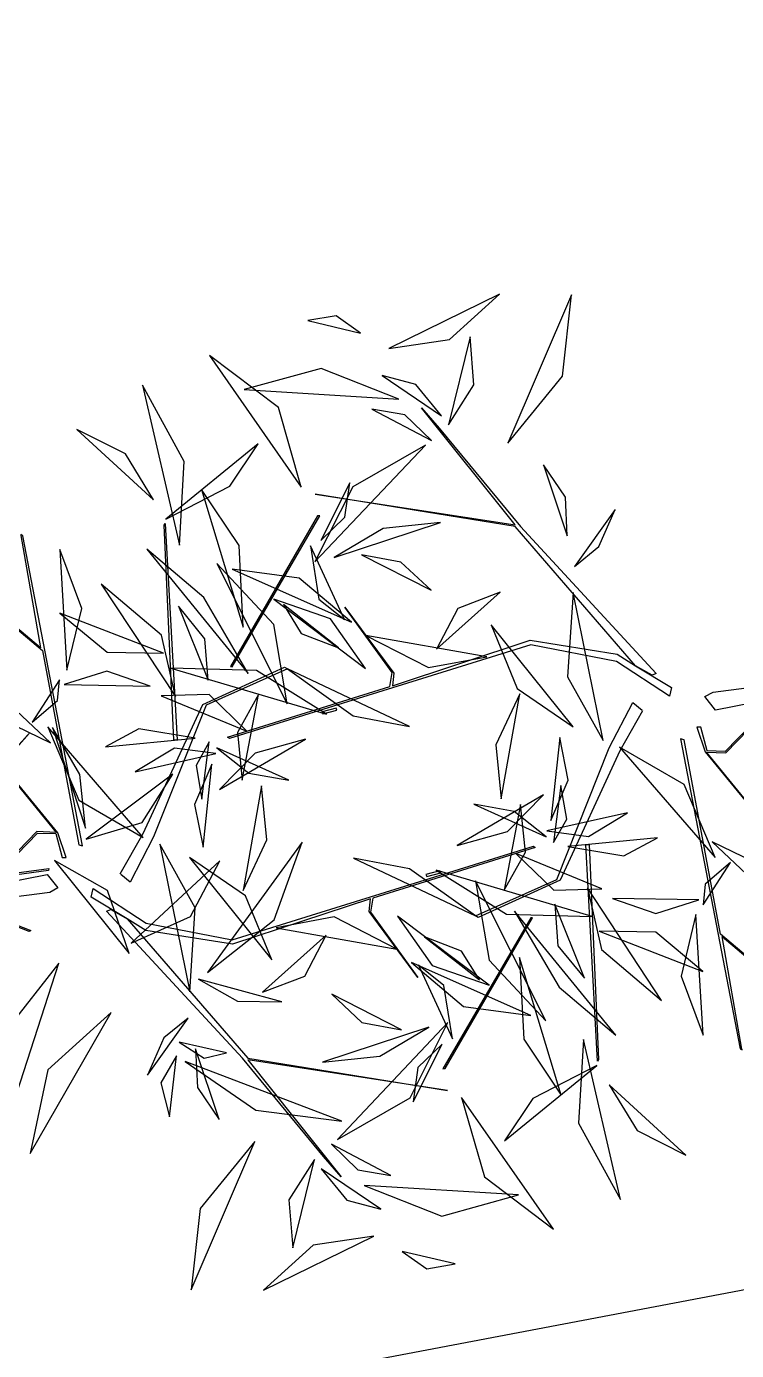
# Model space of a CAD drawing. Header units: centimetres. Extents: x 197412 to 267601, y -375791 to -305433.
# Drawn here: x 204049 to 204900, y -317713 to -316127 of the extents above; entities that cross this region are included whole.
import ezdxf

# ---------------------------------------------------------------- set-up
doc = ezdxf.new("R2010")
doc.units = ezdxf.units.CM
doc.layers.add('3-BAT C-Niveau 0', color=250, linetype='Continuous')

# ---------------------------------------------------------------- blocks, each defined once
blk = doc.blocks.new('Groupe-244-1')
at = {"linetype": 'Continuous', "flags": 128}
for points in [[(12237.83, -44492.38), (12231.46, -44488.22), (12221.18, -44486.22), (12185.08, -44497.44), (12184.87, -44497.27), (12204.32, -44491.23), (12204.6, -44489.52), (12198.91, -44481.71), (12204.77, -44489.61), (12204.61, -44491.12), (12221.13, -44485.68), (12231.53, -44487.35), (12233.75, -44488.74), (12219.31, -44472.04), (12195.37, -44468.15), (12219.31, -44471.84), (12208.12, -44457.82), (12210.22, -44460.24), (12219.95, -44472.04), (12236.23, -44489.65), (12235.72, -44489.84), (12233.75, -44488.74), (12238.06, -44491.33)], [(12286.31, -44469.67), (12269.77, -44488.37), (12288.67, -44485.85), (12288.65, -44486.09), (12273.43, -44488.15), (12286.5, -44493.28), (12286.33, -44493.37), (12273, -44488.21), (12243.33, -44494.04), (12242.06, -44492.43), (12243.03, -44491.88), (12269.48, -44488.48), (12286.13, -44469.85)], [(12177.28, -44471.9), (12177.4, -44471.67), (12178.82, -44497.65), (12178.43, -44497.63)], [(12185.22, -44488.83), (12185.41, -44488.84), (12195.93, -44470.75), (12195.66, -44470.78)], [(12241.08, -44496.08), (12242.08, -44499.04), (12251.24, -44510.21), (12251.21, -44510.03), (12242.26, -44499.07), (12244.57, -44499.18), (12256.85, -44486.52), (12256.89, -44486.25), (12244.49, -44499), (12242.31, -44498.94), (12241.55, -44496.08)], [(12161.09, -44496.86), (12144.55, -44515.56), (12163.45, -44513.04), (12163.43, -44513.28), (12148.2, -44515.34), (12161.28, -44520.47), (12161.11, -44520.56), (12147.78, -44515.4), (12118.1, -44521.23), (12116.84, -44519.62), (12117.81, -44519.07), (12144.26, -44515.67), (12160.9, -44497.04)], [(12165.52, -44511.71), (12164.52, -44508.75), (12155.36, -44497.58), (12155.39, -44497.76), (12164.34, -44508.72), (12162.03, -44508.61), (12149.75, -44521.27), (12149.71, -44521.54), (12162.11, -44508.79), (12164.29, -44508.85), (12165.05, -44511.72)], [(12168.77, -44515.41), (12175.13, -44519.57), (12185.42, -44521.57), (12221.52, -44510.35), (12221.72, -44510.52), (12202.28, -44516.57), (12202, -44518.27), (12207.68, -44526.09), (12201.83, -44518.18), (12201.99, -44516.68), (12185.46, -44522.11), (12175.07, -44520.44), (12172.85, -44519.06), (12187.28, -44535.75), (12211.23, -44539.64), (12187.29, -44535.95), (12198.48, -44549.97), (12196.37, -44547.55), (12186.65, -44535.75), (12170.37, -44518.14), (12170.87, -44517.95), (12172.85, -44519.06), (12168.54, -44516.47)], [(12229.32, -44535.9), (12229.2, -44536.12), (12227.78, -44510.14), (12228.17, -44510.16)], [(12120.28, -44538.12), (12136.82, -44519.43), (12117.93, -44521.94), (12117.95, -44521.7), (12133.17, -44519.64), (12120.1, -44514.52), (12120.27, -44514.43), (12133.6, -44519.58), (12163.27, -44513.75), (12164.54, -44515.36), (12163.57, -44515.91), (12137.12, -44519.32), (12120.47, -44537.95)], [(12221.38, -44518.96), (12221.19, -44518.96), (12210.67, -44537.05), (12210.93, -44537.01)]]:
    blk.add_lwpolyline(points, close=True, dxfattribs=at)
for points in [[(12160.11, -44473.13), (12162.46, -44486.6), (12151.64, -44477.48), (12151.69, -44477.62), (12162.68, -44486.92), (12167.03, -44510.18), (12167.47, -44510.31), (12160.33, -44473.14), (12160.09, -44473.02), (12160.1, -44473.09)], [(12172.01, -44513.65), (12174.75, -44508.85), (12181.9, -44493.38), (12191.7, -44488.9), (12192.04, -44489.08), (12182.3, -44493.44), (12176, -44509.22), (12173.19, -44514.66), (12172.06, -44513.75)], [(12234.58, -44494.15), (12231.85, -44498.94), (12224.7, -44514.42), (12214.9, -44518.89), (12214.56, -44518.72), (12224.3, -44514.35), (12230.6, -44498.57), (12233.41, -44493.13), (12234.54, -44494.05)], [(12246.49, -44534.67), (12244.14, -44521.19), (12254.96, -44530.31), (12254.9, -44530.17), (12243.92, -44520.88), (12239.57, -44497.61), (12239.13, -44497.49), (12246.27, -44534.66), (12246.51, -44534.77), (12246.5, -44534.7)]]:
    blk.add_lwpolyline(points, dxfattribs=at)
at = {"linetype": 'Continuous'}
for points in [[(12204.2, -44450.69, -212.86), (12211.47, -44449.62, -209.91), (12217.43, -44444.21, -208.14), (12217.43, -44444.21, -208.14), (12204.2, -44450.69, -212.86)], [(12204.2, -44450.69, -212.86), (12211.47, -44449.62, -209.91), (12217.43, -44444.21, -208.14), (12217.43, -44444.21, -208.14), (12204.2, -44450.69, -212.86)], [(12218.46, -44462.04, -223.66), (12225.01, -44454.02, -222.36), (12226.08, -44444.28, -219.58), (12226.08, -44444.28, -219.58), (12218.46, -44462.04, -223.66)], [(12200.81, -44448.86, -211.21), (12197.86, -44446.79, -209.03), (12194.47, -44447.37, -206.71), (12194.47, -44447.37, -206.71), (12200.81, -44448.86, -211.21)], [(12200.81, -44448.86, -211.21), (12197.86, -44446.79, -209.03), (12194.47, -44447.37, -206.71), (12194.47, -44447.37, -206.71), (12200.81, -44448.86, -211.21)], [(12211.32, -44459.87, -232.48), (12214.39, -44455.07, -232.45), (12213.92, -44449.3, -231.83), (12213.92, -44449.3, -231.83), (12211.32, -44459.87, -232.48)], [(12193.7, -44467.31, -215.07), (12190.97, -44457.79, -213.8), (12182.7, -44451.54, -214.42), (12182.7, -44451.54, -214.42), (12193.7, -44467.31, -215.07)], [(12205.37, -44456.78, -228.35), (12196.07, -44453.11, -229.1), (12186.86, -44455.64, -232.12), (12186.86, -44455.64, -232.12), (12205.37, -44456.78, -228.35)], [(12210.51, -44458.78, -232.75), (12207.44, -44455.03, -233.5), (12203.39, -44453.94, -235.42), (12203.39, -44453.94, -235.42), (12210.51, -44458.78, -232.75)], [(12179.11, -44474.26, -223.19), (12179.68, -44464.26, -225.59), (12174.66, -44455.09, -225.79), (12174.66, -44455.09, -225.79), (12179.11, -44474.26, -223.19)], [(12179.11, -44474.26, -223.19), (12179.68, -44464.26, -225.59), (12174.66, -44455.09, -225.79), (12174.66, -44455.09, -225.79), (12179.11, -44474.26, -223.19)], [(12209.3, -44461.74, -229.3), (12206.1, -44458.65, -228.25), (12202.16, -44457.96, -226.49), (12202.16, -44457.96, -226.49), (12209.3, -44461.74, -229.3)], [(12176, -44468.83, -215.73), (12172.65, -44463.35, -216.78), (12166.82, -44460.42, -215.22), (12166.82, -44460.42, -215.22), (12176, -44468.83, -215.73)], [(12176, -44468.83, -215.73), (12172.65, -44463.35, -216.78), (12166.82, -44460.42, -215.22), (12166.82, -44460.42, -215.22), (12176, -44468.83, -215.73)], [(12177.48, -44471.17, -214.21), (12185.15, -44467.21, -211.43), (12188.54, -44462.13, -206.15), (12188.54, -44462.13, -206.15), (12177.48, -44471.17, -214.21)], [(12208.57, -44462.28, -228.97), (12199.86, -44467.28, -227.8), (12195.33, -44476.29, -227.09), (12195.33, -44476.29, -227.09), (12208.57, -44462.28, -228.97)], [(12225.56, -44473.14, -172.05), (12225.35, -44468.51, -171.7), (12222.73, -44464.67, -172.02), (12222.73, -44464.67, -172.02), (12225.56, -44473.14, -172.05)], [(12225.56, -44473.14, -172.05), (12225.35, -44468.51, -171.7), (12222.73, -44464.67, -172.02), (12222.73, -44464.67, -172.02), (12225.56, -44473.14, -172.05)], [(12196.03, -44473.72, -211.6), (12198.92, -44470.91, -211.07), (12199.5, -44466.81, -211.1), (12199.5, -44466.81, -211.1), (12196.03, -44473.72, -211.6)], [(12186.75, -44484.12, -221.24), (12186.25, -44474.31, -218.96), (12181.75, -44467.59, -214.31), (12181.75, -44467.59, -214.31), (12186.75, -44484.12, -221.24)], [(12226.45, -44476.84, -171.59), (12229.36, -44474.45, -169.03), (12231.31, -44470, -167.96), (12231.31, -44470, -167.96), (12226.45, -44476.84, -171.59)], [(12210.36, -44471.55, -196.26), (12203.49, -44472.28, -195.05), (12197.64, -44475.76, -196.39), (12197.64, -44475.76, -196.39), (12210.36, -44471.55, -196.26)], [(12165.62, -44489.24, -200.41), (12167.4, -44481.85, -200.32), (12164.77, -44474.79, -200.54), (12164.77, -44474.79, -200.54), (12165.62, -44489.24, -200.41)], [(12187.35, -44489.64, -210.1), (12182.01, -44480.55, -209.96), (12175.21, -44474.77, -205.95), (12175.21, -44474.77, -205.95), (12187.35, -44489.64, -210.1)], [(12194.79, -44474.36, -202.5), (12195.81, -44480.75, -200.11), (12198.86, -44483.18, -195.35), (12198.86, -44483.18, -195.35), (12194.79, -44474.36, -202.5)], [(12192.02, -44493.3, -194.97), (12190.4, -44483.8, -192.57), (12183.6, -44476.49, -191.31), (12183.6, -44476.49, -191.31), (12192.02, -44493.3, -194.97)], [(12209.24, -44479.69, -195.33), (12205.63, -44476.31, -195.1), (12200.91, -44475.43, -194.26), (12200.91, -44475.43, -194.26), (12209.24, -44479.69, -195.33)], [(12199.71, -44483.51, -201.48), (12193.45, -44478.22, -202.35), (12185.4, -44477.15, -201.76), (12185.4, -44477.15, -201.76), (12199.71, -44483.51, -201.48)], [(12178.62, -44492.43, -233.25), (12176.95, -44485.06, -238.65), (12169.73, -44478.94, -241.93), (12169.73, -44478.94, -241.93), (12178.62, -44492.43, -233.25)], [(12201.39, -44489.04, -207.16), (12197.21, -44483.12, -205.48), (12190.4, -44480.77, -203.83), (12190.4, -44480.77, -203.83), (12201.39, -44489.04, -207.16)], [(12201.39, -44489.04, -207.16), (12197.21, -44483.12, -205.48), (12190.4, -44480.77, -203.83), (12190.4, -44480.77, -203.83), (12201.39, -44489.04, -207.16)], [(12191.55, -44481.4, -218.46), (12193.7, -44484.86, -216.39), (12198.14, -44486.59, -215.43), (12198.14, -44486.59, -215.43), (12191.55, -44481.4, -218.46)], [(12217.54, -44479.93, -184.69), (12212.47, -44481.85, -183.17), (12209.91, -44486.76, -181.63), (12209.91, -44486.76, -181.63), (12217.54, -44479.93, -184.69)], [(12226.26, -44479.97, -176.08), (12225.59, -44490.05, -174.79), (12229.86, -44497.69, -170.69), (12229.86, -44497.69, -170.69), (12226.26, -44479.97, -176.08)], [(12164.79, -44482.43, -189.87), (12170.44, -44487.12, -186.93), (12177.21, -44487.24, -183.27), (12177.21, -44487.24, -183.27), (12164.79, -44482.43, -189.87)], [(12182.54, -44490.47, -207.72), (12182.16, -44485.51, -206.62), (12178.97, -44481.6, -205.86), (12178.97, -44481.6, -205.86), (12182.54, -44490.47, -207.72)], [(12216.43, -44483.83, -205.3), (12219.58, -44491.47, -204.92), (12226.29, -44496.07, -203.9), (12226.29, -44496.07, -203.9), (12216.43, -44483.83, -205.3)], [(12201.45, -44485.09, -188.89), (12208.95, -44488.95, -185.79), (12215.91, -44487.65, -181.22), (12215.91, -44487.65, -181.22), (12201.45, -44485.09, -188.89)], [(12196.73, -44494.55, -206.43), (12188.33, -44489.28, -204.4), (12178.07, -44489.01, -204.36), (12178.07, -44489.01, -204.36), (12196.73, -44494.55, -206.43)], [(12196.73, -44494.55, -206.43), (12188.33, -44489.28, -204.4), (12178.07, -44489.01, -204.36), (12178.07, -44489.01, -204.36), (12196.73, -44494.55, -206.43)], [(12192.04, -44489.08, -197.23), (12199.92, -44494.75, -194.28), (12206.66, -44496.02, -188.42), (12206.66, -44496.02, -188.42), (12192.04, -44489.08, -197.23)], [(12161.46, -44495.48, -177.75), (12164.5, -44492.89, -175.38), (12164.75, -44490.41, -172.12), (12164.75, -44490.41, -172.12), (12161.46, -44495.48, -177.75)], [(12175.61, -44491.16, -229.03), (12170.42, -44489.38, -227.48), (12165.27, -44490.99, -225.66), (12165.27, -44490.99, -225.66), (12175.61, -44491.16, -229.03)], [(12187.19, -44496.55, -194.21), (12182.66, -44492.18, -192.81), (12176.9, -44492.32, -190.06), (12176.9, -44492.32, -190.06), (12187.19, -44496.55, -194.21)], [(12187.19, -44496.55, -194.21), (12182.66, -44492.18, -192.81), (12176.9, -44492.32, -190.06), (12176.9, -44492.32, -190.06), (12187.19, -44496.55, -194.21)], [(12188.59, -44492.16, -199.77), (12186.04, -44496.72, -197.57), (12186.61, -44502.43, -196.35), (12186.61, -44502.43, -196.35), (12188.59, -44492.16, -199.77)], [(12219.88, -44492.11, -185.42), (12217.01, -44498.21, -185.31), (12217.65, -44504.68, -184.01), (12217.65, -44504.68, -184.01), (12219.88, -44492.11, -185.42)], [(12163.67, -44497.97, -207.06), (12159.55, -44494.09, -208.24), (12153.84, -44493.23, -209.24), (12153.84, -44493.23, -209.24), (12163.67, -44497.97, -207.06)], [(12197.97, -44494.04, -203.84), (12197.87, -44493.81, -203.87), (12196.19, -44494.26, -202.04), (12196.29, -44494.48, -202.02), (12197.97, -44494.04, -203.84)], [(12163.33, -44496.06, -178.9), (12167.04, -44504.83, -176.01), (12174.77, -44509.3, -172.29), (12174.77, -44509.3, -172.29), (12163.33, -44496.06, -178.9)], [(12163.33, -44496.06, -178.9), (12167.04, -44504.83, -176.01), (12174.77, -44509.3, -172.29), (12174.77, -44509.3, -172.29), (12163.33, -44496.06, -178.9)], [(12167.85, -44508.18, -200.44), (12167.15, -44501.76, -199.26), (12163.91, -44496.15, -200.49), (12163.91, -44496.15, -200.49), (12167.85, -44508.18, -200.44)], [(12180.97, -44497.39, -198.87), (12174.23, -44496.29, -195.41), (12170.23, -44498.43, -190.33), (12170.23, -44498.43, -190.33), (12180.97, -44497.39, -198.87)], [(12183.48, -44499.26, -183.73), (12178.49, -44498.62, -181.29), (12173.81, -44501.44, -179.52), (12173.81, -44501.44, -179.52), (12183.48, -44499.26, -183.73)], [(12182.68, -44497.86, -202.35), (12181.09, -44500.67, -200.21), (12181.8, -44504.72, -199.09), (12181.8, -44504.72, -199.09), (12182.68, -44497.86, -202.35)], [(12183.58, -44498.56, -202.12), (12187.41, -44501.6, -201.54), (12192.21, -44502.46, -202.14), (12192.21, -44502.46, -202.14), (12183.58, -44498.56, -202.12)], [(12194.22, -44497.54, -199.98), (12188.18, -44499.2, -200.36), (12183.88, -44503.58, -199.46), (12183.88, -44503.58, -199.46), (12194.22, -44497.54, -199.98)], [(12223.61, -44507.29, -183.47), (12225.68, -44502.45, -183.7), (12224.67, -44497.33, -184.07), (12224.67, -44497.33, -184.07), (12223.61, -44507.29, -183.47)], [(12223.61, -44507.29, -183.47), (12225.68, -44502.45, -183.7), (12224.67, -44497.33, -184.07), (12224.67, -44497.33, -184.07), (12223.61, -44507.29, -183.47)], [(12243.27, -44511.73, -178.9), (12239.56, -44502.96, -176.01), (12231.83, -44498.49, -172.29), (12231.83, -44498.49, -172.29), (12243.27, -44511.73, -178.9)], [(12243.27, -44511.73, -178.9), (12239.56, -44502.96, -176.01), (12231.83, -44498.49, -172.29), (12231.83, -44498.49, -172.29), (12243.27, -44511.73, -178.9)], [(12167.92, -44509.53, -200.73), (12174.62, -44507.51, -197.34), (12178.32, -44501.73, -193.77), (12178.32, -44501.73, -193.77), (12167.92, -44509.53, -200.73)], [(12167.92, -44509.53, -200.73), (12174.62, -44507.51, -197.34), (12178.32, -44501.73, -193.77), (12178.32, -44501.73, -193.77), (12167.92, -44509.53, -200.73)], [(12182.99, -44500.51, -183.47), (12180.91, -44505.35, -183.7), (12181.93, -44510.46, -184.07), (12181.93, -44510.46, -184.07), (12182.99, -44500.51, -183.47)], [(12182.99, -44500.51, -183.47), (12180.91, -44505.35, -183.7), (12181.93, -44510.46, -184.07), (12181.93, -44510.46, -184.07), (12182.99, -44500.51, -183.47)], [(12186.72, -44515.68, -185.42), (12189.59, -44509.58, -185.31), (12188.95, -44503.11, -184.01), (12188.95, -44503.11, -184.01), (12186.72, -44515.68, -185.42)], [(12223.92, -44509.93, -202.35), (12225.51, -44507.12, -200.21), (12224.79, -44503.07, -199.09), (12224.79, -44503.07, -199.09), (12223.92, -44509.93, -202.35)], [(12212.38, -44510.26, -199.98), (12218.41, -44508.59, -200.36), (12222.72, -44504.21, -199.46), (12222.72, -44504.21, -199.46), (12212.38, -44510.26, -199.98)], [(12223.02, -44509.23, -202.12), (12219.19, -44506.19, -201.54), (12214.39, -44505.33, -202.14), (12214.39, -44505.33, -202.14), (12223.02, -44509.23, -202.12)], [(12218.01, -44515.64, -199.77), (12220.56, -44511.07, -197.57), (12219.98, -44505.36, -196.35), (12219.98, -44505.36, -196.35), (12218.01, -44515.64, -199.77)], [(12223.12, -44508.53, -183.73), (12228.11, -44509.18, -181.29), (12232.79, -44506.35, -179.52), (12232.79, -44506.35, -179.52), (12223.12, -44508.53, -183.73)], [(12182.46, -44525.5, -204.31), (12190.45, -44519.2, -204.16), (12193.8, -44509.87, -202.67), (12193.8, -44509.87, -202.67), (12182.46, -44525.5, -204.31)], [(12225.63, -44510.4, -198.87), (12232.36, -44511.5, -195.41), (12236.37, -44509.36, -190.33), (12236.37, -44509.36, -190.33), (12225.63, -44510.4, -198.87)], [(12242.93, -44509.82, -207.06), (12247.05, -44513.71, -208.24), (12252.76, -44514.57, -209.24), (12252.76, -44514.57, -209.24), (12242.93, -44509.82, -207.06)], [(12180.33, -44527.82, -176.08), (12181, -44517.74, -174.79), (12176.74, -44510.11, -170.69), (12176.74, -44510.11, -170.69), (12180.33, -44527.82, -176.08)], [(12219.41, -44511.24, -194.21), (12223.94, -44515.61, -192.81), (12229.7, -44515.47, -190.06), (12229.7, -44515.47, -190.06), (12219.41, -44511.24, -194.21)], [(12219.41, -44511.24, -194.21), (12223.94, -44515.61, -192.81), (12229.7, -44515.47, -190.06), (12229.7, -44515.47, -190.06), (12219.41, -44511.24, -194.21)], [(12173.08, -44523.22, -210.57), (12170.5, -44515.65, -206.9), (12164.13, -44512.05, -202.54), (12164.13, -44512.05, -202.54), (12173.08, -44523.22, -210.57)], [(12173.33, -44521.99, -217.22), (12180.41, -44518.8, -219.34), (12183.95, -44512.09, -221.55), (12183.95, -44512.09, -221.55), (12173.33, -44521.99, -217.22)], [(12190.17, -44523.96, -205.3), (12187.02, -44516.32, -204.92), (12180.3, -44511.73, -203.9), (12180.3, -44511.73, -203.9), (12190.17, -44523.96, -205.3)], [(12214.56, -44518.72, -197.23), (12206.68, -44513.05, -194.28), (12199.94, -44511.78, -188.42), (12199.94, -44511.78, -188.42), (12214.56, -44518.72, -197.23)], [(12245.14, -44512.32, -177.75), (12242.1, -44514.9, -175.38), (12241.84, -44517.38, -172.12), (12241.84, -44517.38, -172.12), (12245.14, -44512.32, -177.75)], [(12208.62, -44513.75, -203.84), (12208.73, -44513.98, -203.87), (12210.41, -44513.53, -202.04), (12210.31, -44513.32, -202.02), (12208.62, -44513.75, -203.84)], [(12209.87, -44513.24, -206.43), (12218.27, -44518.52, -204.4), (12228.53, -44518.78, -204.36), (12228.53, -44518.78, -204.36), (12209.87, -44513.24, -206.43)], [(12209.87, -44513.24, -206.43), (12218.27, -44518.52, -204.4), (12228.53, -44518.78, -204.36), (12228.53, -44518.78, -204.36), (12209.87, -44513.24, -206.43)], [(12214.58, -44514.49, -194.97), (12216.2, -44524, -192.57), (12223, -44531.3, -191.31), (12223, -44531.3, -191.31), (12214.58, -44514.49, -194.97)], [(12227.98, -44515.36, -233.25), (12229.65, -44522.73, -238.65), (12236.87, -44528.85, -241.93), (12236.87, -44528.85, -241.93), (12227.98, -44515.36, -233.25)], [(12224.06, -44517.32, -207.72), (12224.44, -44522.29, -206.62), (12227.63, -44526.19, -205.86), (12227.63, -44526.19, -205.86), (12224.06, -44517.32, -207.72)], [(12230.99, -44516.63, -229.03), (12236.18, -44518.42, -227.48), (12241.33, -44516.8, -225.66), (12241.33, -44516.8, -225.66), (12230.99, -44516.63, -229.03)], [(12205.14, -44522.71, -188.89), (12197.64, -44518.84, -185.79), (12190.69, -44520.14, -181.22), (12190.69, -44520.14, -181.22), (12205.14, -44522.71, -188.89)], [(12205.21, -44518.75, -207.16), (12209.39, -44524.67, -205.48), (12216.2, -44527.02, -203.83), (12216.2, -44527.02, -203.83), (12205.21, -44518.75, -207.16)], [(12205.21, -44518.75, -207.16), (12209.39, -44524.67, -205.48), (12216.2, -44527.02, -203.83), (12216.2, -44527.02, -203.83), (12205.21, -44518.75, -207.16)], [(12219.25, -44518.16, -210.1), (12224.58, -44527.24, -209.96), (12231.39, -44533.02, -205.95), (12231.39, -44533.02, -205.95), (12219.25, -44518.16, -210.1)], [(12240.97, -44518.55, -200.41), (12239.19, -44525.94, -200.32), (12241.83, -44533.01, -200.54), (12241.83, -44533.01, -200.54), (12240.97, -44518.55, -200.41)], [(12189.06, -44527.86, -184.69), (12194.13, -44525.95, -183.17), (12196.69, -44521.03, -181.63), (12196.69, -44521.03, -181.63), (12189.06, -44527.86, -184.69)], [(12241.81, -44525.37, -189.87), (12236.16, -44520.67, -186.93), (12229.38, -44520.55, -183.27), (12229.38, -44520.55, -183.27), (12241.81, -44525.37, -189.87)], [(12215.05, -44526.39, -218.46), (12212.9, -44522.93, -216.39), (12208.46, -44521.2, -215.43), (12208.46, -44521.2, -215.43), (12215.05, -44526.39, -218.46)], [(12206.89, -44524.28, -201.48), (12213.15, -44529.57, -202.35), (12221.19, -44530.64, -201.76), (12221.19, -44530.64, -201.76), (12206.89, -44524.28, -201.48)], [(12219.85, -44523.68, -221.24), (12220.35, -44533.48, -218.96), (12224.85, -44540.21, -214.31), (12224.85, -44540.21, -214.31), (12219.85, -44523.68, -221.24)], [(12164.64, -44524.37, -220.85), (12158.48, -44532.29, -221.31), (12158.77, -44542.54, -222.56), (12158.77, -44542.54, -222.56), (12164.64, -44524.37, -220.85)], [(12211.81, -44533.44, -202.5), (12210.79, -44527.04, -200.11), (12207.74, -44524.61, -195.35), (12207.74, -44524.61, -195.35), (12211.81, -44533.44, -202.5)], [(12181.37, -44526.31, -204.62), (12186.06, -44528.93, -205.07), (12191.36, -44529, -204.23), (12191.36, -44529, -204.23), (12181.37, -44526.31, -204.62)], [(12197.36, -44528.1, -195.33), (12200.96, -44531.48, -195.1), (12205.69, -44532.36, -194.26), (12205.69, -44532.36, -194.26), (12197.36, -44528.1, -195.33)], [(12170.93, -44530.3, -220.09), (12163.34, -44537.17, -220.53), (12161.23, -44547.19, -219.34), (12161.23, -44547.19, -219.34), (12170.93, -44530.3, -220.09)], [(12180.15, -44530.95, -171.59), (12177.24, -44533.34, -169.03), (12175.28, -44537.8, -167.96), (12175.28, -44537.8, -167.96), (12180.15, -44530.95, -171.59)], [(12196.24, -44536.24, -196.26), (12203.1, -44535.52, -195.05), (12208.96, -44532.04, -196.39), (12208.96, -44532.04, -196.39), (12196.24, -44536.24, -196.26)], [(12198.02, -44545.51, -228.97), (12206.74, -44540.51, -227.8), (12211.27, -44531.5, -227.09), (12211.27, -44531.5, -227.09), (12198.02, -44545.51, -228.97)], [(12227.49, -44533.53, -223.19), (12226.92, -44543.54, -225.59), (12231.94, -44552.71, -225.79), (12231.94, -44552.71, -225.79), (12227.49, -44533.53, -223.19)], [(12227.49, -44533.53, -223.19), (12226.92, -44543.54, -225.59), (12231.94, -44552.71, -225.79), (12231.94, -44552.71, -225.79), (12227.49, -44533.53, -223.19)], [(12179.06, -44533.84, -212.09), (12182.06, -44535.76, -209.87), (12184.75, -44535.13, -207.1), (12184.75, -44535.13, -207.1), (12179.06, -44533.84, -212.09)], [(12179.06, -44533.84, -212.09), (12182.06, -44535.76, -209.87), (12184.75, -44535.13, -207.1), (12184.75, -44535.13, -207.1), (12179.06, -44533.84, -212.09)], [(12181.04, -44534.65, -172.05), (12181.25, -44539.29, -171.7), (12183.87, -44543.12, -172.02), (12183.87, -44543.12, -172.02), (12181.04, -44534.65, -172.05)], [(12181.04, -44534.65, -172.05), (12181.25, -44539.29, -171.7), (12183.87, -44543.12, -172.02), (12183.87, -44543.12, -172.02), (12181.04, -44534.65, -172.05)], [(12210.57, -44534.08, -211.6), (12207.68, -44536.88, -211.07), (12207.1, -44540.98, -211.1), (12207.1, -44540.98, -211.1), (12210.57, -44534.08, -211.6)], [(12178.73, -44535.49, -213.12), (12176.88, -44538.73, -210.71), (12177.92, -44542.79, -208.62), (12177.92, -44542.79, -208.62), (12178.73, -44535.49, -213.12)], [(12178.73, -44535.49, -213.12), (12176.88, -44538.73, -210.71), (12177.92, -44542.79, -208.62), (12177.92, -44542.79, -208.62), (12178.73, -44535.49, -213.12)], [(12179.78, -44536.14, -212.64), (12188.24, -44541.99, -211.07), (12198.57, -44543.3, -212.06), (12198.57, -44543.3, -212.06), (12179.78, -44536.14, -212.64)], [(12179.78, -44536.14, -212.64), (12188.24, -44541.99, -211.07), (12198.57, -44543.3, -212.06), (12198.57, -44543.3, -212.06), (12179.78, -44536.14, -212.64)], [(12229.12, -44536.62, -214.21), (12221.44, -44540.58, -211.43), (12218.06, -44545.66, -206.15), (12218.06, -44545.66, -206.15), (12229.12, -44536.62, -214.21)], [(12230.6, -44538.97, -215.73), (12233.95, -44544.44, -216.78), (12239.78, -44547.38, -215.22), (12239.78, -44547.38, -215.22), (12230.6, -44538.97, -215.73)], [(12230.6, -44538.97, -215.73), (12233.95, -44544.44, -216.78), (12239.78, -44547.38, -215.22), (12239.78, -44547.38, -215.22), (12230.6, -44538.97, -215.73)], [(12212.9, -44540.49, -215.07), (12215.63, -44550, -213.8), (12223.9, -44556.25, -214.42), (12223.9, -44556.25, -214.42), (12212.9, -44540.49, -215.07)], [(12188.14, -44545.75, -223.66), (12181.59, -44553.77, -222.36), (12180.52, -44563.52, -219.58), (12180.52, -44563.52, -219.58), (12188.14, -44545.75, -223.66)], [(12197.3, -44546.05, -229.3), (12200.49, -44549.14, -228.25), (12204.44, -44549.84, -226.49), (12204.44, -44549.84, -226.49), (12197.3, -44546.05, -229.3)], [(12195.28, -44547.92, -232.48), (12192.21, -44552.72, -232.45), (12192.68, -44558.49, -231.83), (12192.68, -44558.49, -231.83), (12195.28, -44547.92, -232.48)], [(12196.09, -44549.02, -232.75), (12199.16, -44552.76, -233.5), (12203.21, -44553.86, -235.42), (12203.21, -44553.86, -235.42), (12196.09, -44549.02, -232.75)], [(12201.22, -44551.01, -228.35), (12210.53, -44554.68, -229.1), (12219.74, -44552.15, -232.12), (12219.74, -44552.15, -232.12), (12201.22, -44551.01, -228.35)], [(12202.39, -44557.1, -212.86), (12195.12, -44558.17, -209.91), (12189.16, -44563.58, -208.14), (12189.16, -44563.58, -208.14), (12202.39, -44557.1, -212.86)], [(12202.39, -44557.1, -212.86), (12195.12, -44558.17, -209.91), (12189.16, -44563.58, -208.14), (12189.16, -44563.58, -208.14), (12202.39, -44557.1, -212.86)], [(12205.79, -44558.94, -211.21), (12208.74, -44561, -209.03), (12212.12, -44560.42, -206.71), (12212.12, -44560.42, -206.71), (12205.79, -44558.94, -211.21)], [(12205.79, -44558.94, -211.21), (12208.74, -44561, -209.03), (12212.12, -44560.42, -206.71), (12212.12, -44560.42, -206.71), (12205.79, -44558.94, -211.21)]]:
    blk.add_polyline3d(points, dxfattribs=at)
blk = doc.blocks.new('Groupe-249-1')
blk.add_blockref('Groupe-244-1', (0, 0))

msp = doc.modelspace()

# ---------------------------------------------------------------- linework, layer by layer
at = {"layer": '3-BAT C-Niveau 0', "flags": 128}
msp.add_lwpolyline([(205565, -320010.2), (213361.5, -318533.7), (212905.6, -316126.6), (201192.4, -318344.7), (203611.5, -331182.8), (207540.1, -330438.1), (206580.6, -325371.5), (204123.9, -325836.8), (203379.6, -321906.6), (205836.1, -321441.4)], close=True, dxfattribs=at)

# ---------------------------------------------------------------- block references
at = {"layer": '3-BAT C-Niveau 0', "xscale": 10, "yscale": 10, "zscale": 10}
msp.add_blockref('Groupe-249-1', (82441.7, 127994.6), dxfattribs=at)

doc.saveas('drawing.dxf')
